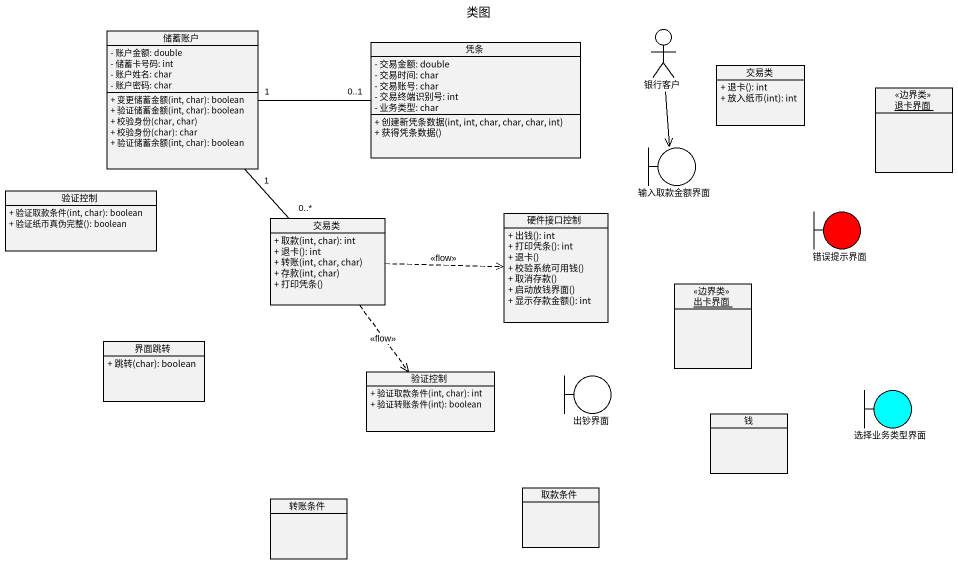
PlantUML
@startuml
title 类图
allowmixing
hide circle
hide empty members
skinparam classAttributeIconSize 0
class 储蓄账户 {
  - 账户金额: double
  - 储蓄卡号码: int
  - 账户姓名: char
  - 账户密码: char
  + 变更储蓄金额(int, char): boolean
  + 验证储蓄金额(int, char): boolean
  + 校验身份(char, char)
  + 校验身份(char): char
  + 验证储蓄余额(int, char): boolean
}
class 凭条 {
  - 交易金额: double
  - 交易时间: char
  - 交易账号: char
  - 交易终端识别号: int
  - 业务类型: char
  + 创建新凭条数据(int, int, char, char, char, int)
  + 获得凭条数据()
}
actor 银行客户
class 交易类 {
  + 退卡(): int
  + 放入纸币(int): int
}
object 退卡界面 <<边界类>>
boundary 输入取款金额界面
class 验证控制 {
  + 验证取款条件(int, char): boolean
  + 验证纸币真伪完整(): boolean
}
class "交易类" as 交易类_2 {
  + 取款(int, char): int
  + 退卡(): int
  + 转账(int, char, char)
  + 存款(int, char)
  + 打印凭条()
}
class 硬件接口控制 {
  + 出钱(): int
  + 打印凭条(): int
  + 退卡()
  + 校验系统可用钱()
  + 取消存款()
  + 启动放钱界面()
  + 显示存款金额(): int
}
boundary 错误提示界面 #FF0000
object 出卡界面 <<边界类>>
class 界面跳转 {
  + 跳转(char): boolean
}
class "验证控制" as 验证控制_2 {
  + 验证取款条件(int, char): int
  + 验证转账条件(int): boolean
}
boundary 出钞界面
boundary 选择业务类型界面 #00FFFF
class 钱
class 转账条件
class 取款条件
储蓄账户 "1" -right- "0..1" 凭条
储蓄账户 "1" -- "0..*" 交易类_2
银行客户 --> 输入取款金额界面
交易类_2 .right.> 硬件接口控制 : <<flow>>
交易类_2 ..> 验证控制_2 : <<flow>>
@enduml
